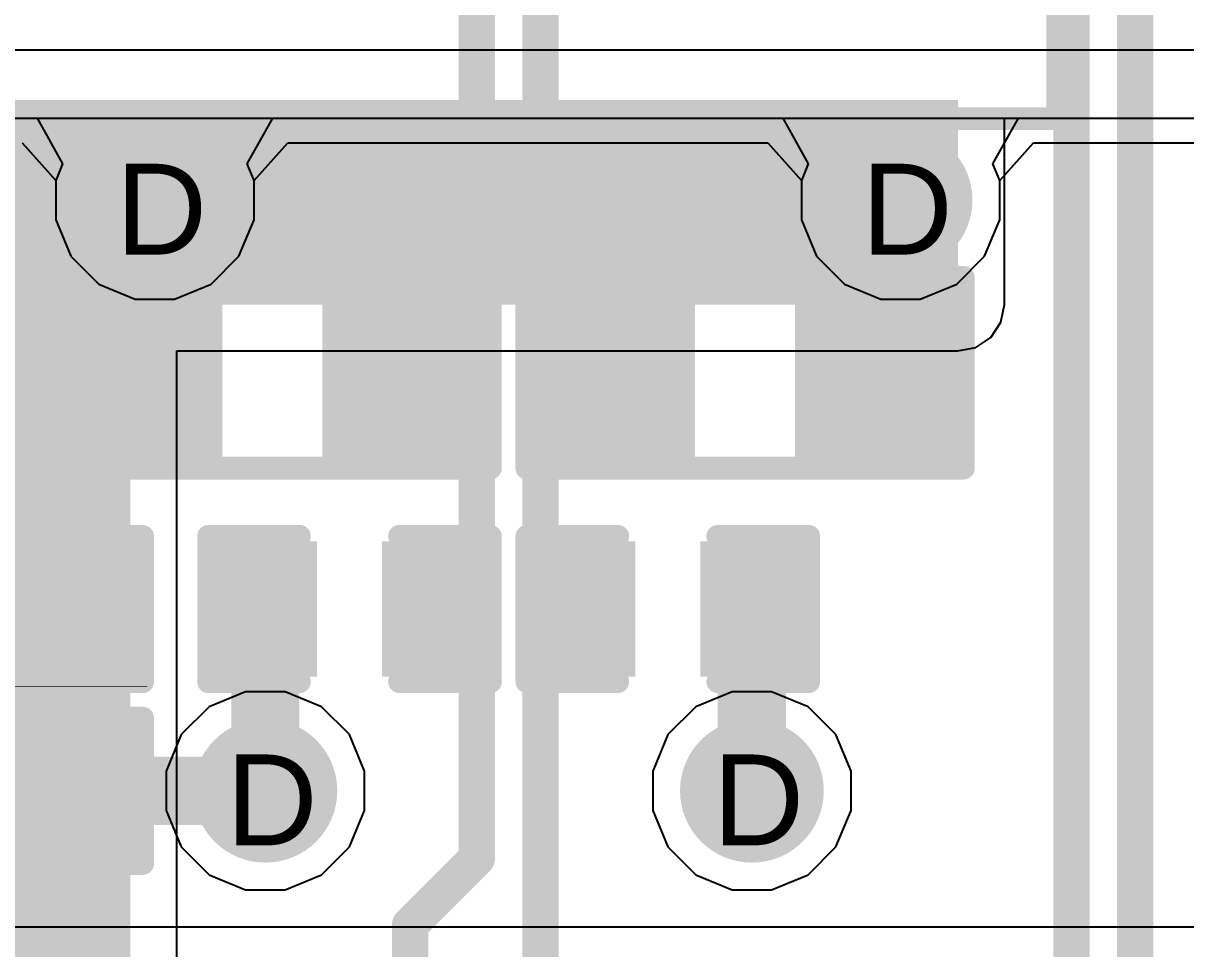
# Model space of a CAD drawing. Header units: inches. Extents: x 0 to 5401, y 0 to 5414.
# Drawn here: x 105.07 to 111.56, y 90.96 to 96.13 of the extents above; entities that cross this region are included whole.
import ezdxf

# ---------------------------------------------------------------- set-up
doc = ezdxf.new("R2010")
doc.units = ezdxf.units.IN
for name, color, linetype in [('Bottom Layer', 5, 'Continuous'), ('Bottom Solder', 6, 'Continuous'), ('Drill Drawing', 1, 'Continuous'), ('Layer 1', 16, 'Continuous'), ('Layer 2', 76, 'Continuous'), ('Top Layer', 1, 'Continuous'), ('Top Overlay', 2, 'Continuous'), ('Top Paste', 8, 'Continuous'), ('Top Solder', 216, 'Continuous'), ('Via Holes', 16, 'Continuous')]:
    doc.layers.add(name, color=color, linetype=linetype)
doc.styles.add('Arial', font='', dxfattribs={"height": 0.2})
doc.styles.get('Arial').set_extended_font_data('Arial')

# ---------------------------------------------------------------- blocks, each defined once
blk = doc.blocks.new('R___0402_52')
at = {"layer": 'Top Layer'}
for points in [[(-0.6985, -0.3175), (-0.6985, 0.3175), (-0.2412999999999999, 0.3175), (-0.2413, -0.3175)], [(0.2412999999999999, -0.3175), (0.2413, 0.3175), (0.6985, 0.3175), (0.6985, -0.3175)]]:
    blk.add_hatch(color=1, dxfattribs=at).paths.add_polyline_path(points)
at = {"layer": 'Top Paste'}
for points in [[(-0.6985, -0.3175), (-0.6985, 0.3175), (-0.2412999999999999, 0.3175), (-0.2413, -0.3175)], [(0.2412999999999999, -0.3175), (0.2413, 0.3175), (0.6985, 0.3175), (0.6985, -0.3175)]]:
    blk.add_hatch(color=8, dxfattribs=at).paths.add_polyline_path(points)
at = {"layer": 'Top Solder'}
for points in [[(-0.75350116, -0.37250116), (-0.75350116, 0.37250116), (-0.1862988399999999, 0.37250116), (-0.18629884, -0.37250116)], [(0.1862988399999999, -0.37250116), (0.18629884, 0.37250116), (0.75350116, 0.37250116), (0.75350116, -0.37250116)]]:
    blk.add_hatch(color=216, dxfattribs=at).paths.add_polyline_path(points)
at = {"layer": 'Top Overlay'}
for points in [[(-0.7874, 0.4064, 0.127, 0.127, 0), (0.7874, 0.4064, 0.127, 0.127, 0)], [(-0.7874, -0.4064, 0.127, 0.127, 0), (-0.7874, 0.4064, 0.127, 0.127, 0)], [(0.7874, -0.4064, 0.127, 0.127, 0), (0.7874, 0.4064, 0.127, 0.127, 0)], [(-0.7874, -0.4064, 0.127, 0.127, 0), (0.7874, -0.4064, 0.127, 0.127, 0)], [(-0.8128, -0.4318, 0.0032258, 0.0032258, 0), (0.8128, -0.4318, 0.0032258, 0.0032258, 0)]]:
    blk.add_lwpolyline(points, format="xyseb", dxfattribs=at)
for points in [[(-0.8191499999999999, 0.4064, 0.0635, 0.0635, 1), (-0.7556499999999999, 0.4064, 0.0635, 0.0635, 1)], [(-0.8191499999999999, 0.4064, 0.0635, 0.0635, 1), (-0.7556499999999999, 0.4064, 0.0635, 0.0635, 1)], [(0.7556499999999999, 0.4064, 0.0635, 0.0635, 1), (0.8191499999999999, 0.4064, 0.0635, 0.0635, 1)], [(0.7556499999999999, 0.4064, 0.0635, 0.0635, 1), (0.8191499999999999, 0.4064, 0.0635, 0.0635, 1)], [(-0.8191499999999999, -0.4064, 0.0635, 0.0635, 1), (-0.7556499999999999, -0.4064, 0.0635, 0.0635, 1)], [(-0.8191499999999999, -0.4064, 0.0635, 0.0635, 1), (-0.7556499999999999, -0.4064, 0.0635, 0.0635, 1)], [(0.7556499999999999, -0.4064, 0.0635, 0.0635, 1), (0.8191499999999999, -0.4064, 0.0635, 0.0635, 1)], [(0.7556499999999999, -0.4064, 0.0635, 0.0635, 1), (0.8191499999999999, -0.4064, 0.0635, 0.0635, 1)], [(-0.81360518, -0.4318, 0.0016129, 0.0016129, 1), (-0.8119948199999999, -0.4318, 0.0016129, 0.0016129, 1)], [(0.8119948199999999, -0.4318, 0.0016129, 0.0016129, 1), (0.81360518, -0.4318, 0.0016129, 0.0016129, 1)]]:
    blk.add_lwpolyline(points, format="xyseb", close=True, dxfattribs=at)
blk = doc.blocks.new('R___0603_54')
at = {"layer": 'Top Layer'}
for points in [[(-0.3809999999999999, 0.4445), (-0.3810000000000001, -0.4445), (-1.143, -0.4445), (-1.143, 0.4445)], [(1.143, 0.4445), (1.143, -0.4445), (0.3809999999999999, -0.4445), (0.3810000000000001, 0.4445)]]:
    blk.add_hatch(color=1, dxfattribs=at).paths.add_polyline_path(points)
at = {"layer": 'Top Paste'}
for points in [[(-0.3809999999999999, 0.4445), (-0.3810000000000001, -0.4445), (-1.143, -0.4445), (-1.143, 0.4445)], [(1.143, 0.4445), (1.143, -0.4445), (0.3809999999999999, -0.4445), (0.3810000000000001, 0.4445)]]:
    blk.add_hatch(color=8, dxfattribs=at).paths.add_polyline_path(points)
at = {"layer": 'Top Solder'}
for points in [[(-0.2793999999999999, 0.5460999999999999), (-0.2794, -0.5461), (-1.2446, -0.5460999999999999), (-1.2446, 0.5461)], [(1.2446, 0.5460999999999999), (1.2446, -0.5461), (0.2793999999999999, -0.5460999999999999), (0.2794, 0.5461)]]:
    blk.add_hatch(color=216, dxfattribs=at).paths.add_polyline_path(points)
at = {"layer": 'Top Overlay'}
for points in [[(-1.2192, 0.5334, 0.127, 0.127, 0), (1.2192, 0.5334, 0.127, 0.127, 0)], [(-1.2192, -0.5334, 0.127, 0.127, 0), (-1.2192, 0.5334, 0.127, 0.127, 0)], [(1.2192, -0.5334, 0.127, 0.127, 0), (1.2192, 0.5334, 0.127, 0.127, 0)], [(-1.2192, -0.5334, 0.127, 0.127, 0), (1.2192, -0.5334, 0.127, 0.127, 0)]]:
    blk.add_lwpolyline(points, format="xyseb", dxfattribs=at)
for points in [[(-1.25095, 0.5334, 0.0635, 0.0635, 1), (-1.18745, 0.5334, 0.0635, 0.0635, 1)], [(-1.25095, 0.5334, 0.0635, 0.0635, 1), (-1.18745, 0.5334, 0.0635, 0.0635, 1)], [(1.18745, 0.5334, 0.0635, 0.0635, 1), (1.25095, 0.5334, 0.0635, 0.0635, 1)], [(1.18745, 0.5334, 0.0635, 0.0635, 1), (1.25095, 0.5334, 0.0635, 0.0635, 1)], [(-1.25095, -0.5334, 0.0635, 0.0635, 1), (-1.18745, -0.5334, 0.0635, 0.0635, 1)], [(-1.25095, -0.5334, 0.0635, 0.0635, 1), (-1.18745, -0.5334, 0.0635, 0.0635, 1)], [(1.18745, -0.5334, 0.0635, 0.0635, 1), (1.25095, -0.5334, 0.0635, 0.0635, 1)], [(1.18745, -0.5334, 0.0635, 0.0635, 1), (1.25095, -0.5334, 0.0635, 0.0635, 1)]]:
    blk.add_lwpolyline(points, format="xyseb", close=True, dxfattribs=at)
blk = doc.blocks.new('R___0603_56')
at = {"layer": 'Top Layer'}
for points in [[(-0.3809999999999999, 0.4445), (-0.3809999999999999, -0.4445), (-1.143, -0.4445), (-1.143, 0.4445)], [(1.143, 0.4445), (1.143, -0.4445), (0.3809999999999999, -0.4445), (0.3809999999999999, 0.4445)]]:
    blk.add_hatch(color=1, dxfattribs=at).paths.add_polyline_path(points)
at = {"layer": 'Top Paste'}
for points in [[(-0.3809999999999999, 0.4445), (-0.3809999999999999, -0.4445), (-1.143, -0.4445), (-1.143, 0.4445)], [(1.143, 0.4445), (1.143, -0.4445), (0.3809999999999999, -0.4445), (0.3809999999999999, 0.4445)]]:
    blk.add_hatch(color=8, dxfattribs=at).paths.add_polyline_path(points)
at = {"layer": 'Top Solder'}
for points in [[(-0.2794, 0.5460999999999999), (-0.2794, -0.5460999999999999), (-1.2446, -0.5460999999999999), (-1.2446, 0.5460999999999999)], [(1.2446, 0.5460999999999999), (1.2446, -0.5460999999999999), (0.2794, -0.5460999999999999), (0.2794, 0.5460999999999999)]]:
    blk.add_hatch(color=216, dxfattribs=at).paths.add_polyline_path(points)
at = {"layer": 'Top Overlay'}
for points in [[(-1.2192, 0.5334, 0.127, 0.127, 0), (-1.2192, -0.5334, 0.127, 0.127, 0)], [(1.2192, 0.5334, 0.127, 0.127, 0), (-1.2192, 0.5334, 0.127, 0.127, 0)], [(1.2192, 0.5334, 0.127, 0.127, 0), (1.2192, -0.5334, 0.127, 0.127, 0)], [(1.2192, -0.5334, 0.127, 0.127, 0), (-1.2192, -0.5334, 0.127, 0.127, 0)]]:
    blk.add_lwpolyline(points, format="xyseb", dxfattribs=at)
for points in [[(-1.25095, 0.5334, 0.0635, 0.0635, 1), (-1.18745, 0.5334, 0.0635, 0.0635, 1)], [(-1.25095, 0.5334, 0.0635, 0.0635, 1), (-1.18745, 0.5334, 0.0635, 0.0635, 1)], [(1.18745, 0.5334, 0.0635, 0.0635, 1), (1.25095, 0.5334, 0.0635, 0.0635, 1)], [(1.18745, 0.5334, 0.0635, 0.0635, 1), (1.25095, 0.5334, 0.0635, 0.0635, 1)], [(-1.25095, -0.5334, 0.0635, 0.0635, 1), (-1.18745, -0.5334, 0.0635, 0.0635, 1)], [(-1.25095, -0.5334, 0.0635, 0.0635, 1), (-1.18745, -0.5334, 0.0635, 0.0635, 1)], [(1.18745, -0.5334, 0.0635, 0.0635, 1), (1.25095, -0.5334, 0.0635, 0.0635, 1)], [(1.18745, -0.5334, 0.0635, 0.0635, 1), (1.25095, -0.5334, 0.0635, 0.0635, 1)]]:
    blk.add_lwpolyline(points, format="xyseb", close=True, dxfattribs=at)
blk = doc.blocks.new('HR911105A_179')
at = {"layer": 'Top Overlay'}
for points in [[(7.999999239999999, -8.484997, 0.127, 0.127, 0), (7.999999239999999, -2.6049986, 0.127, 0.127, 0)], [(-7.999999239999999, -8.484997, 0.127, 0.127, 0), (7.999999239999999, -8.484997, 0.127, 0.127, 0)]]:
    blk.add_lwpolyline(points, format="xyseb", dxfattribs=at)
blk.add_lwpolyline([(7.96824924, -8.484997, 0.0635, 0.0635, 1), (8.03174924, -8.484997, 0.0635, 0.0635, 1)], format="xyseb", close=True, dxfattribs=at)
blk.add_lwpolyline([(7.96824924, -8.484997, 0.0635, 0.0635, 1), (8.03174924, -8.484997, 0.0635, 0.0635, 1)], format="xyseb", close=True, dxfattribs=at)
blk = doc.blocks.new('C___0402_237')
at = {"layer": 'Top Layer'}
for points in [[(-0.6985, -0.3175), (-0.6985, 0.3175), (-0.2412999999999999, 0.3175), (-0.2413, -0.3175)], [(0.2412999999999999, -0.3175), (0.2413, 0.3175), (0.6985, 0.3175), (0.6985, -0.3175)]]:
    blk.add_hatch(color=1, dxfattribs=at).paths.add_polyline_path(points)
at = {"layer": 'Top Paste'}
for points in [[(-0.6985, -0.3175), (-0.6985, 0.3175), (-0.2412999999999999, 0.3175), (-0.2413, -0.3175)], [(0.2412999999999999, -0.3175), (0.2413, 0.3175), (0.6985, 0.3175), (0.6985, -0.3175)]]:
    blk.add_hatch(color=8, dxfattribs=at).paths.add_polyline_path(points)
at = {"layer": 'Top Solder'}
for points in [[(-0.7584998799999999, -0.37749988), (-0.7584998799999999, 0.37749988), (-0.18130012, 0.37749988), (-0.18130012, -0.37749988)], [(0.18130012, -0.37749988), (0.18130012, 0.37749988), (0.7584998799999999, 0.37749988), (0.7584998799999999, -0.37749988)]]:
    blk.add_hatch(color=216, dxfattribs=at).paths.add_polyline_path(points)
at = {"layer": 'Top Overlay'}
for points in [[(-0.7874, 0.4064, 0.127, 0.127, 0), (-0.7874, -0.4064, 0.127, 0.127, 0)], [(-0.2794, 0.4064, 0.127, 0.127, 0), (-0.7874, 0.4064, 0.127, 0.127, 0)], [(0.7874, 0.4064, 0.127, 0.127, 0), (0.2794, 0.4064, 0.127, 0.127, 0)], [(0.7874, 0.4064, 0.127, 0.127, 0), (0.7874, -0.4064, 0.127, 0.127, 0)], [(-0.2794, -0.4064, 0.127, 0.127, 0), (-0.7874, -0.4064, 0.127, 0.127, 0)], [(0.7874, -0.4064, 0.127, 0.127, 0), (0.2794, -0.4064, 0.127, 0.127, 0)]]:
    blk.add_lwpolyline(points, format="xyseb", dxfattribs=at)
for points in [[(-0.8191499999999999, 0.4064, 0.0635, 0.0635, 1), (-0.7556499999999999, 0.4064, 0.0635, 0.0635, 1)], [(-0.8191499999999999, 0.4064, 0.0635, 0.0635, 1), (-0.7556499999999999, 0.4064, 0.0635, 0.0635, 1)], [(-0.31115, 0.4064, 0.0635, 0.0635, 1), (-0.24765, 0.4064, 0.0635, 0.0635, 1)], [(0.24765, 0.4064, 0.0635, 0.0635, 1), (0.31115, 0.4064, 0.0635, 0.0635, 1)], [(0.7556499999999999, 0.4064, 0.0635, 0.0635, 1), (0.8191499999999999, 0.4064, 0.0635, 0.0635, 1)], [(0.7556499999999999, 0.4064, 0.0635, 0.0635, 1), (0.8191499999999999, 0.4064, 0.0635, 0.0635, 1)], [(-0.8191499999999999, -0.4064, 0.0635, 0.0635, 1), (-0.7556499999999999, -0.4064, 0.0635, 0.0635, 1)], [(-0.8191499999999999, -0.4064, 0.0635, 0.0635, 1), (-0.7556499999999999, -0.4064, 0.0635, 0.0635, 1)], [(-0.31115, -0.4064, 0.0635, 0.0635, 1), (-0.24765, -0.4064, 0.0635, 0.0635, 1)], [(0.24765, -0.4064, 0.0635, 0.0635, 1), (0.31115, -0.4064, 0.0635, 0.0635, 1)], [(0.7556499999999999, -0.4064, 0.0635, 0.0635, 1), (0.8191499999999999, -0.4064, 0.0635, 0.0635, 1)], [(0.7556499999999999, -0.4064, 0.0635, 0.0635, 1), (0.8191499999999999, -0.4064, 0.0635, 0.0635, 1)]]:
    blk.add_lwpolyline(points, format="xyseb", close=True, dxfattribs=at)
blk = doc.blocks.new('C___0402_239')
at = {"layer": 'Top Layer'}
for points in [[(-0.6985, -0.3175), (-0.6985, 0.3175), (-0.2412999999999999, 0.3175), (-0.2413, -0.3175)], [(0.2412999999999999, -0.3175), (0.2413, 0.3175), (0.6985, 0.3175), (0.6985, -0.3175)]]:
    blk.add_hatch(color=1, dxfattribs=at).paths.add_polyline_path(points)
at = {"layer": 'Top Paste'}
for points in [[(-0.6985, -0.3175), (-0.6985, 0.3175), (-0.2412999999999999, 0.3175), (-0.2413, -0.3175)], [(0.2412999999999999, -0.3175), (0.2413, 0.3175), (0.6985, 0.3175), (0.6985, -0.3175)]]:
    blk.add_hatch(color=8, dxfattribs=at).paths.add_polyline_path(points)
at = {"layer": 'Top Solder'}
for points in [[(-0.7584998799999999, -0.37749988), (-0.7584998799999999, 0.37749988), (-0.18130012, 0.37749988), (-0.18130012, -0.37749988)], [(0.18130012, -0.37749988), (0.18130012, 0.37749988), (0.7584998799999999, 0.37749988), (0.7584998799999999, -0.37749988)]]:
    blk.add_hatch(color=216, dxfattribs=at).paths.add_polyline_path(points)
at = {"layer": 'Top Overlay'}
for points in [[(-0.7874, 0.4064, 0.127, 0.127, 0), (-0.7874, -0.4064, 0.127, 0.127, 0)], [(-0.2794, 0.4064, 0.127, 0.127, 0), (-0.7874, 0.4064, 0.127, 0.127, 0)], [(0.7874, 0.4064, 0.127, 0.127, 0), (0.2794, 0.4064, 0.127, 0.127, 0)], [(0.7874, 0.4064, 0.127, 0.127, 0), (0.7874, -0.4064, 0.127, 0.127, 0)], [(-0.2794, -0.4064, 0.127, 0.127, 0), (-0.7874, -0.4064, 0.127, 0.127, 0)], [(0.7874, -0.4064, 0.127, 0.127, 0), (0.2794, -0.4064, 0.127, 0.127, 0)]]:
    blk.add_lwpolyline(points, format="xyseb", dxfattribs=at)
for points in [[(-0.8191499999999999, 0.4064, 0.0635, 0.0635, 1), (-0.7556499999999999, 0.4064, 0.0635, 0.0635, 1)], [(-0.8191499999999999, 0.4064, 0.0635, 0.0635, 1), (-0.7556499999999999, 0.4064, 0.0635, 0.0635, 1)], [(-0.31115, 0.4064, 0.0635, 0.0635, 1), (-0.24765, 0.4064, 0.0635, 0.0635, 1)], [(0.24765, 0.4064, 0.0635, 0.0635, 1), (0.31115, 0.4064, 0.0635, 0.0635, 1)], [(0.7556499999999999, 0.4064, 0.0635, 0.0635, 1), (0.8191499999999999, 0.4064, 0.0635, 0.0635, 1)], [(0.7556499999999999, 0.4064, 0.0635, 0.0635, 1), (0.8191499999999999, 0.4064, 0.0635, 0.0635, 1)], [(-0.8191499999999999, -0.4064, 0.0635, 0.0635, 1), (-0.7556499999999999, -0.4064, 0.0635, 0.0635, 1)], [(-0.8191499999999999, -0.4064, 0.0635, 0.0635, 1), (-0.7556499999999999, -0.4064, 0.0635, 0.0635, 1)], [(-0.31115, -0.4064, 0.0635, 0.0635, 1), (-0.24765, -0.4064, 0.0635, 0.0635, 1)], [(0.24765, -0.4064, 0.0635, 0.0635, 1), (0.31115, -0.4064, 0.0635, 0.0635, 1)], [(0.7556499999999999, -0.4064, 0.0635, 0.0635, 1), (0.8191499999999999, -0.4064, 0.0635, 0.0635, 1)], [(0.7556499999999999, -0.4064, 0.0635, 0.0635, 1), (0.8191499999999999, -0.4064, 0.0635, 0.0635, 1)]]:
    blk.add_lwpolyline(points, format="xyseb", close=True, dxfattribs=at)
blk = doc.blocks.new('C___0402_241')
at = {"layer": 'Top Layer'}
for points in [[(-0.6985, -0.3175), (-0.6985, 0.3175), (-0.2412999999999999, 0.3175), (-0.2413, -0.3175)], [(0.2412999999999999, -0.3175), (0.2413, 0.3175), (0.6985, 0.3175), (0.6985, -0.3175)]]:
    blk.add_hatch(color=1, dxfattribs=at).paths.add_polyline_path(points)
at = {"layer": 'Top Paste'}
for points in [[(-0.6985, -0.3175), (-0.6985, 0.3175), (-0.2412999999999999, 0.3175), (-0.2413, -0.3175)], [(0.2412999999999999, -0.3175), (0.2413, 0.3175), (0.6985, 0.3175), (0.6985, -0.3175)]]:
    blk.add_hatch(color=8, dxfattribs=at).paths.add_polyline_path(points)
at = {"layer": 'Top Solder'}
for points in [[(-0.7584998799999999, -0.37749988), (-0.7584998799999999, 0.37749988), (-0.18130012, 0.37749988), (-0.18130012, -0.37749988)], [(0.18130012, -0.37749988), (0.18130012, 0.37749988), (0.7584998799999999, 0.37749988), (0.7584998799999999, -0.37749988)]]:
    blk.add_hatch(color=216, dxfattribs=at).paths.add_polyline_path(points)
at = {"layer": 'Top Overlay'}
for points in [[(-0.7874, -0.4064, 0.127, 0.127, 0), (-0.7874, 0.4064, 0.127, 0.127, 0)], [(-0.7874, 0.4064, 0.127, 0.127, 0), (-0.2794, 0.4064, 0.127, 0.127, 0)], [(0.2794, 0.4064, 0.127, 0.127, 0), (0.7874, 0.4064, 0.127, 0.127, 0)], [(0.7874, -0.4064, 0.127, 0.127, 0), (0.7874, 0.4064, 0.127, 0.127, 0)], [(-0.7874, -0.4064, 0.127, 0.127, 0), (-0.2794, -0.4064, 0.127, 0.127, 0)], [(0.2794, -0.4064, 0.127, 0.127, 0), (0.7874, -0.4064, 0.127, 0.127, 0)]]:
    blk.add_lwpolyline(points, format="xyseb", dxfattribs=at)
for points in [[(-0.8191499999999999, 0.4064, 0.0635, 0.0635, 1), (-0.7556499999999999, 0.4064, 0.0635, 0.0635, 1)], [(-0.8191499999999999, 0.4064, 0.0635, 0.0635, 1), (-0.7556499999999999, 0.4064, 0.0635, 0.0635, 1)], [(-0.31115, 0.4064, 0.0635, 0.0635, 1), (-0.24765, 0.4064, 0.0635, 0.0635, 1)], [(0.24765, 0.4064, 0.0635, 0.0635, 1), (0.31115, 0.4064, 0.0635, 0.0635, 1)], [(0.7556499999999999, 0.4064, 0.0635, 0.0635, 1), (0.8191499999999999, 0.4064, 0.0635, 0.0635, 1)], [(0.7556499999999999, 0.4064, 0.0635, 0.0635, 1), (0.8191499999999999, 0.4064, 0.0635, 0.0635, 1)], [(-0.8191499999999999, -0.4064, 0.0635, 0.0635, 1), (-0.7556499999999999, -0.4064, 0.0635, 0.0635, 1)], [(-0.8191499999999999, -0.4064, 0.0635, 0.0635, 1), (-0.7556499999999999, -0.4064, 0.0635, 0.0635, 1)], [(-0.31115, -0.4064, 0.0635, 0.0635, 1), (-0.24765, -0.4064, 0.0635, 0.0635, 1)], [(0.24765, -0.4064, 0.0635, 0.0635, 1), (0.31115, -0.4064, 0.0635, 0.0635, 1)], [(0.7556499999999999, -0.4064, 0.0635, 0.0635, 1), (0.8191499999999999, -0.4064, 0.0635, 0.0635, 1)], [(0.7556499999999999, -0.4064, 0.0635, 0.0635, 1), (0.8191499999999999, -0.4064, 0.0635, 0.0635, 1)]]:
    blk.add_lwpolyline(points, format="xyseb", close=True, dxfattribs=at)

msp = doc.modelspace()

# ---------------------------------------------------------------- hatches: boundary and pattern name
at = {"layer": 'Bottom Layer'}
for points in [[(99.06001269999999, 94.55761123999999), (110.2868127, 94.55761123999999), (110.2868127, 95.70061124), (99.06001269999999, 95.70061124)], [(104.2162127, 88.76641124), (105.6640127, 88.76641124), (105.6640127, 95.49741124), (104.2162127, 95.49741124)]]:
    msp.add_hatch(color=5, dxfattribs=at).paths.add_polyline_path(points)
h = msp.add_hatch(color=5, dxfattribs=at)
edge = h.paths.add_edge_path()
edge.add_arc((105.80041324, 95.14181124), 0.2999994, 0, 360)
h = msp.add_hatch(color=5, dxfattribs=at)
edge = h.paths.add_edge_path()
edge.add_arc((109.96601324, 95.14181124), 0.2999994, 0, 360)
h = msp.add_hatch(color=5, dxfattribs=at)
edge = h.paths.add_edge_path()
edge.add_arc((106.41771198, 91.83981124), 0.2999994, 0, 360)
h = msp.add_hatch(color=5, dxfattribs=at)
edge = h.paths.add_edge_path()
edge.add_arc((109.13551198, 91.83981124), 0.2999994, 0, 360)
at = {"layer": 'Bottom Solder'}
h = msp.add_hatch(color=6, dxfattribs=at)
edge = h.paths.add_edge_path()
edge.add_arc((105.80041324, 95.14181124), 0.4015993999999999, 0, 360)
h = msp.add_hatch(color=6, dxfattribs=at)
edge = h.paths.add_edge_path()
edge.add_arc((109.96601324, 95.14181124), 0.4015993999999999, 0, 360)
h = msp.add_hatch(color=6, dxfattribs=at)
edge = h.paths.add_edge_path()
edge.add_arc((106.41771198, 91.83981124), 0.4015993999999999, 0, 360)
h = msp.add_hatch(color=6, dxfattribs=at)
edge = h.paths.add_edge_path()
edge.add_arc((109.13551198, 91.83981124), 0.4015993999999999, 0, 360)
at = {"layer": 'Layer 1'}
h = msp.add_hatch(color=16, dxfattribs=at)
edge = h.paths.add_edge_path()
edge.add_arc((105.80041324, 95.14181124), 0.2999994, 0, 360)
h = msp.add_hatch(color=16, dxfattribs=at)
edge = h.paths.add_edge_path()
edge.add_arc((109.96601324, 95.14181124), 0.2999994, 0, 360)
h = msp.add_hatch(color=16, dxfattribs=at)
edge = h.paths.add_edge_path()
edge.add_arc((106.41771198, 91.83981124), 0.2999994, 0, 360)
h = msp.add_hatch(color=16, dxfattribs=at)
edge = h.paths.add_edge_path()
edge.add_arc((109.13551198, 91.83981124), 0.2999994, 0, 360)
at = {"layer": 'Layer 2'}
h = msp.add_hatch(color=76, dxfattribs=at)
edge = h.paths.add_edge_path()
edge.add_arc((105.80041324, 95.14181124), 0.2999994, 0, 360)
h = msp.add_hatch(color=76, dxfattribs=at)
edge = h.paths.add_edge_path()
edge.add_arc((109.96601324, 95.14181124), 0.2999994, 0, 360)
h = msp.add_hatch(color=76, dxfattribs=at)
edge = h.paths.add_edge_path()
edge.add_arc((106.41771198, 91.83981124), 0.2999994, 0, 360)
h = msp.add_hatch(color=76, dxfattribs=at)
edge = h.paths.add_edge_path()
edge.add_arc((109.13551198, 91.83981124), 0.2999994, 0, 360)
at = {"layer": 'Top Layer'}
h = msp.add_hatch(color=1, dxfattribs=at)
edge = h.paths.add_edge_path()
edge.add_arc((105.80041324, 95.14181124), 0.2999994, 0, 360)
h = msp.add_hatch(color=1, dxfattribs=at)
edge = h.paths.add_edge_path()
edge.add_arc((109.96601324, 95.14181124), 0.2999994, 0, 360)
h = msp.add_hatch(color=1, dxfattribs=at)
edge = h.paths.add_edge_path()
edge.add_arc((106.41771198, 91.83981124), 0.2999994, 0, 360)
h = msp.add_hatch(color=1, dxfattribs=at)
edge = h.paths.add_edge_path()
edge.add_arc((109.13551198, 91.83981124), 0.2999994, 0, 360)
at = {"layer": 'Top Solder'}
h = msp.add_hatch(color=216, dxfattribs=at)
edge = h.paths.add_edge_path()
edge.add_arc((105.80041324, 95.14181124), 0.4015993999999999, 0, 360)
h = msp.add_hatch(color=216, dxfattribs=at)
edge = h.paths.add_edge_path()
edge.add_arc((109.96601324, 95.14181124), 0.4015993999999999, 0, 360)
h = msp.add_hatch(color=216, dxfattribs=at)
edge = h.paths.add_edge_path()
edge.add_arc((106.41771198, 91.83981124), 0.4015993999999999, 0, 360)
h = msp.add_hatch(color=216, dxfattribs=at)
edge = h.paths.add_edge_path()
edge.add_arc((109.13551198, 91.83981124), 0.4015993999999999, 0, 360)
at = {"layer": 'Via Holes'}
h = msp.add_hatch(color=7, dxfattribs=at)
edge = h.paths.add_edge_path()
edge.add_arc((105.80041324, 95.14181124), 0.1499997, 0, 360)
h = msp.add_hatch(color=7, dxfattribs=at)
edge = h.paths.add_edge_path()
edge.add_arc((109.96601324, 95.14181124), 0.1499997, 0, 360)
h = msp.add_hatch(color=7, dxfattribs=at)
edge = h.paths.add_edge_path()
edge.add_arc((106.41771198, 91.83981124), 0.1499997, 0, 360)
h = msp.add_hatch(color=7, dxfattribs=at)
edge = h.paths.add_edge_path()
edge.add_arc((109.13551198, 91.83981124), 0.1499997, 0, 360)

# ---------------------------------------------------------------- linework, layer by layer
at = {"layer": 'Bottom Layer'}
for p, q in [((94.8436127, 95.59901124), (134.2898127, 95.59901124)), ((110.54578856, 94.55761123999999), (110.54578856, 95.59901124)), ((110.54578856, 95.59901124), (122.24083756, 95.59901124)), ((110.52607562, 94.45850551999999), (110.54578856, 94.55761123999999)), ((110.46993654, 94.37448739999999), (110.52607562, 94.45850551999999)), ((110.38591842, 94.31834832), (110.46993654, 94.37448739999999)), ((105.92298856, 88.76641124), (105.92298856, 94.29863538)), ((105.92298856, 94.29863538), (110.2868127, 94.29863538)), ((110.2868127, 94.29863538), (110.38591842, 94.31834832))]:
    msp.add_line(p, q, dxfattribs=at)
for points in [[(103.6320127, 95.14181124, 0.3809999999999999, 0.3809999999999999, 0), (105.80041324, 95.14181124, 0.3809999999999999, 0.3809999999999999, 0)], [(105.80041324, 95.14181124, 0.3809999999999999, 0.3809999999999999, 0), (109.96601324, 95.14181124, 0.3809999999999999, 0.3809999999999999, 0)]]:
    msp.add_lwpolyline(points, format="xyseb", dxfattribs=at)
for points in [[(105.70516324, 95.14181124, 0.1905, 0.1905, 1), (105.89566324, 95.14181124, 0.1905, 0.1905, 1)], [(105.70516324, 95.14181124, 0.1905, 0.1905, 1), (105.89566324, 95.14181124, 0.1905, 0.1905, 1)], [(109.87076324, 95.14181124, 0.1905, 0.1905, 1), (110.06126324, 95.14181124, 0.1905, 0.1905, 1)]]:
    msp.add_lwpolyline(points, format="xyseb", close=True, dxfattribs=at)
at = {"layer": 'Layer 1'}
for p, q in [((123.3932127, 95.98001124), (92.9386127, 95.98001124)), ((105.0584894, 95.46205952), (105.24641384, 95.25200659999999)), ((106.35441264, 95.25200659999999), (106.54233708, 95.46205952)), ((106.54233708, 95.46205952), (109.2240894, 95.46205952)), ((109.2240894, 95.46205952), (109.41201384, 95.25200659999999)), ((110.52001264, 95.25200659999999), (110.70793708, 95.46205952)), ((110.70793708, 95.46205952), (122.1636876, 95.46205952)), ((105.24641384, 95.25200659999999), (105.24641384, 95.03161333999999)), ((106.35441264, 95.03161333999999), (106.35441264, 95.25200659999999)), ((109.41201384, 95.25200659999999), (109.41201384, 95.03161333999999)), ((110.52001264, 95.03161333999999), (110.52001264, 95.25200659999999)), ((105.24641384, 95.03161333999999), (105.33075454, 94.82799677999999)), ((106.27007194, 94.82799677999999), (106.35441264, 95.03161333999999)), ((109.41201384, 95.03161333999999), (109.49635454, 94.82799677999999)), ((110.43567194, 94.82799677999999), (110.52001264, 95.03161333999999)), ((105.33075454, 94.82799677999999), (105.48659878, 94.67215254)), ((106.1142277, 94.67215254), (106.27007194, 94.82799677999999)), ((109.49635454, 94.82799677999999), (109.65219878, 94.67215254)), ((110.2798277, 94.67215254), (110.43567194, 94.82799677999999)), ((105.48659878, 94.67215254), (105.69021534, 94.58781184)), ((105.91061114, 94.58781184), (106.1142277, 94.67215254)), ((109.65219878, 94.67215254), (109.85581534, 94.58781184)), ((110.07621114, 94.58781184), (110.2798277, 94.67215254)), ((105.69021534, 94.58781184), (105.91061114, 94.58781184)), ((109.85581534, 94.58781184), (110.07621114, 94.58781184))]:
    msp.add_line(p, q, dxfattribs=at)
at = {"layer": 'Layer 2'}
for p, q in [((94.8436127, 95.59901124), (134.2898127, 95.59901124)), ((104.29015464, 95.59901124), (105.1422713, 95.59901124)), ((105.1422713, 95.59901124), (105.28493548, 95.3450087)), ((106.315891, 95.3450087), (106.45855518, 95.59901124)), ((106.45855518, 95.59901124), (109.3078713, 95.59901124)), ((109.3078713, 95.59901124), (109.45053548, 95.3450087)), ((110.481491, 95.3450087), (110.62415518, 95.59901124)), ((110.62415518, 95.59901124), (122.2474695, 95.59901124)), ((105.28493548, 95.3450087), (105.24641384, 95.25200914)), ((106.35441264, 95.25200914), (106.315891, 95.3450087)), ((109.45053548, 95.3450087), (109.41201384, 95.25200914)), ((110.52001264, 95.25200914), (110.481491, 95.3450087)), ((105.24641384, 95.25200914), (105.24641384, 95.03161333999999)), ((106.35441264, 95.03161333999999), (106.35441264, 95.25200914)), ((109.41201384, 95.25200914), (109.41201384, 95.03161333999999)), ((110.52001264, 95.03161333999999), (110.52001264, 95.25200914)), ((105.24641384, 95.03161333999999), (105.33075454, 94.82799677999999)), ((106.27007194, 94.82799677999999), (106.35441264, 95.03161333999999)), ((109.41201384, 95.03161333999999), (109.49635454, 94.82799677999999)), ((110.43567194, 94.82799677999999), (110.52001264, 95.03161333999999)), ((105.33075454, 94.82799677999999), (105.48659878, 94.67215254)), ((106.1142277, 94.67215254), (106.27007194, 94.82799677999999)), ((109.49635454, 94.82799677999999), (109.65219878, 94.67215254)), ((110.2798277, 94.67215254), (110.43567194, 94.82799677999999)), ((105.48659878, 94.67215254), (105.69021534, 94.58781184)), ((105.91061114, 94.58781184), (106.1142277, 94.67215254)), ((109.65219878, 94.67215254), (109.85581534, 94.58781184)), ((110.07621114, 94.58781184), (110.2798277, 94.67215254)), ((105.69021534, 94.58781184), (105.91061114, 94.58781184)), ((109.85581534, 94.58781184), (110.07621114, 94.58781184)), ((106.30751408, 92.39381064), (106.10389752, 92.30946994)), ((106.52790988, 92.39381064), (106.30751408, 92.39381064)), ((106.73152644, 92.30946994), (106.52790988, 92.39381064)), ((109.02531408, 92.39381064), (108.82169752, 92.30946994)), ((109.24570988, 92.39381064), (109.02531408, 92.39381064)), ((109.44932644, 92.30946994), (109.24570988, 92.39381064)), ((106.10389752, 92.30946994), (105.94805328, 92.15362569999999)), ((106.88737068, 92.15362569999999), (106.73152644, 92.30946994)), ((108.82169752, 92.30946994), (108.66585328, 92.15362569999999)), ((109.60517068, 92.15362569999999), (109.44932644, 92.30946994)), ((105.94805328, 92.15362569999999), (105.86371258, 91.95000913999999)), ((106.97171138, 91.95000913999999), (106.88737068, 92.15362569999999)), ((108.66585328, 92.15362569999999), (108.58151258, 91.95000913999999)), ((109.68951138, 91.95000913999999), (109.60517068, 92.15362569999999)), ((105.86371258, 91.95000913999999), (105.86371258, 91.72961333999999)), ((106.97171138, 91.72961333999999), (106.97171138, 91.95000913999999)), ((108.58151258, 91.95000913999999), (108.58151258, 91.72961333999999)), ((109.68951138, 91.72961333999999), (109.68951138, 91.95000913999999)), ((105.86371258, 91.72961333999999), (105.94805328, 91.52599678)), ((106.88737068, 91.52599678), (106.97171138, 91.72961333999999)), ((108.58151258, 91.72961333999999), (108.66585328, 91.52599678)), ((109.60517068, 91.52599678), (109.68951138, 91.72961333999999)), ((105.94805328, 91.52599678), (106.10389752, 91.37015253999999)), ((106.73152644, 91.37015253999999), (106.88737068, 91.52599678)), ((108.66585328, 91.52599678), (108.82169752, 91.37015253999999)), ((109.44932644, 91.37015253999999), (109.60517068, 91.52599678)), ((106.10389752, 91.37015253999999), (106.30751408, 91.28581184)), ((106.52790988, 91.28581184), (106.73152644, 91.37015253999999)), ((108.82169752, 91.37015253999999), (109.02531408, 91.28581184)), ((109.24570988, 91.28581184), (109.44932644, 91.37015253999999)), ((106.30751408, 91.28581184), (106.52790988, 91.28581184)), ((109.02531408, 91.28581184), (109.24570988, 91.28581184))]:
    msp.add_line(p, q, dxfattribs=at)
at = {"layer": 'Top Layer'}
msp.add_line((134.28400118, 91.07781123999999), (94.84710774, 91.07781123999999), dxfattribs=at)
for points in [[(111.2770063, 68.41465615999999, 0.2032, 0.2032, 0), (111.2770063, 98.6169097, 0.2032, 0.2032, 0)], [(110.9214063, 68.2673641, 0.2032, 0.2032, 0), (110.9214063, 98.46961764, 0.2032, 0.2032, 0)], [(107.95441198, 94.62111123999999, 0.2032, 0.2032, 0), (107.95441198, 98.05664157999999, 0.2032, 0.2032, 0)], [(107.59881198, 94.62111123999999, 0.2032, 0.2032, 0), (107.59881198, 97.90934951999999, 0.2032, 0.2032, 0)], [(105.80041324, 94.28321249999999, 0.254, 0.254, 0), (105.80041324, 95.14181124, 0.254, 0.254, 0)], [(109.96601324, 94.28321249999999, 0.254, 0.254, 0), (109.96601324, 95.14181124, 0.254, 0.254, 0)], [(107.21781198, 94.24011124, 0.2032, 0.2032, 0), (107.59881198, 94.62111123999999, 0.2032, 0.2032, 0)], [(107.95441198, 94.62111123999999, 0.2032, 0.2032, 0), (108.33541198, 94.24011124, 0.2032, 0.2032, 0)], [(105.47626606, 93.95906532, 0.254, 0.254, 0), (105.80041324, 94.28321249999999, 0.254, 0.254, 0)], [(109.85941198, 94.17661124, 0.254, 0.254, 0), (109.96601324, 94.28321249999999, 0.254, 0.254, 0)], [(107.21781198, 94.17661124, 0.2032, 0.2032, 0), (107.21781198, 94.24011124, 0.2032, 0.2032, 0)], [(108.33541198, 94.17661124, 0.2032, 0.2032, 0), (108.33541198, 94.24011124, 0.2032, 0.2032, 0)], [(107.21781198, 94.11311124, 0.2032, 0.2032, 0), (107.21781198, 94.17661124, 0.2032, 0.2032, 0)], [(108.33541198, 94.11311124, 0.2032, 0.2032, 0), (108.33541198, 94.17661124, 0.2032, 0.2032, 0)], [(107.21781198, 94.11311124, 0.2032, 0.2032, 0), (107.59881198, 93.73211124, 0.2032, 0.2032, 0)], [(107.95441198, 93.73211124, 0.2032, 0.2032, 0), (108.33541198, 94.11311124, 0.2032, 0.2032, 0)], [(105.47626606, 92.91766532, 0.254, 0.254, 0), (105.47626606, 93.95906532, 0.254, 0.254, 0)], [(107.59881198, 93.18601124, 0.2032, 0.2032, 0), (107.59881198, 93.73211124, 0.2032, 0.2032, 0)], [(107.95441198, 93.18601124, 0.2032, 0.2032, 0), (107.95441198, 93.73211124, 0.2032, 0.2032, 0)], [(107.35751198, 92.94471123999999, 0.2032, 0.2032, 0), (107.59881198, 93.18601124, 0.2032, 0.2032, 0)], [(107.95441198, 93.18601124, 0.2032, 0.2032, 0), (108.19571198, 92.94471123999999, 0.2032, 0.2032, 0)], [(105.41441198, 92.85581124, 0.254, 0.254, 0), (105.47626606, 92.91766532, 0.254, 0.254, 0)], [(106.41771198, 91.83981124, 0.3809999999999999, 0.3809999999999999, 0), (106.41771198, 92.85581124, 0.3809999999999999, 0.3809999999999999, 0)], [(107.35751198, 92.85581124, 0.2032, 0.2032, 0), (107.35751198, 92.94471123999999, 0.2032, 0.2032, 0)], [(108.19571198, 92.85581124, 0.2032, 0.2032, 0), (108.19571198, 92.94471123999999, 0.2032, 0.2032, 0)], [(109.13551198, 91.83981124, 0.3809999999999999, 0.3809999999999999, 0), (109.13551198, 92.85581124, 0.3809999999999999, 0.3809999999999999, 0)], [(107.35751198, 92.76691123999998, 0.2032, 0.2032, 0), (107.35751198, 92.85581124, 0.2032, 0.2032, 0)], [(108.19571198, 92.76691123999998, 0.2032, 0.2032, 0), (108.19571198, 92.85581124, 0.2032, 0.2032, 0)], [(107.35751198, 92.76691123999998, 0.2032, 0.2032, 0), (107.59881198, 92.52561124, 0.2032, 0.2032, 0)], [(107.95441198, 92.52561124, 0.2032, 0.2032, 0), (108.19571198, 92.76691123999998, 0.2032, 0.2032, 0)], [(107.59881198, 91.46195068, 0.2032, 0.2032, 0), (107.59881198, 92.52561124, 0.2032, 0.2032, 0)], [(107.95441198, 88.31553075999999, 0.2032, 0.2032, 0), (107.95441198, 92.52561124, 0.2032, 0.2032, 0)], [(105.41441198, 91.83981124, 0.3809999999999999, 0.3809999999999999, 0), (106.41771198, 91.83981124, 0.3809999999999999, 0.3809999999999999, 0)], [(107.2264683, 91.089607, 0.2032, 0.2032, 0), (107.59881198, 91.46195068, 0.2032, 0.2032, 0)], [(107.2264683, 90.64641764, 0.2032, 0.2032, 0), (107.2264683, 91.089607, 0.2032, 0.2032, 0)]]:
    msp.add_lwpolyline(points, format="xyseb", dxfattribs=at)
for points in [[(105.73691324, 95.14181124, 0.127, 0.127, 1), (105.86391324, 95.14181124, 0.127, 0.127, 1)], [(109.90251324, 95.14181124, 0.127, 0.127, 1), (110.02951324, 95.14181124, 0.127, 0.127, 1)], [(107.54801198, 94.62111123999999, 0.1016, 0.1016, 1), (107.64961198, 94.62111123999999, 0.1016, 0.1016, 1)], [(107.54801198, 94.62111123999999, 0.1016, 0.1016, 1), (107.64961198, 94.62111123999999, 0.1016, 0.1016, 1)], [(107.90361198, 94.62111123999999, 0.1016, 0.1016, 1), (108.00521198, 94.62111123999999, 0.1016, 0.1016, 1)], [(107.90361198, 94.62111123999999, 0.1016, 0.1016, 1), (108.00521198, 94.62111123999999, 0.1016, 0.1016, 1)], [(105.73691324, 94.28321249999999, 0.127, 0.127, 1), (105.86391324, 94.28321249999999, 0.127, 0.127, 1)], [(105.73691324, 94.28321249999999, 0.127, 0.127, 1), (105.86391324, 94.28321249999999, 0.127, 0.127, 1)], [(109.90251324, 94.28321249999999, 0.127, 0.127, 1), (110.02951324, 94.28321249999999, 0.127, 0.127, 1)], [(109.90251324, 94.28321249999999, 0.127, 0.127, 1), (110.02951324, 94.28321249999999, 0.127, 0.127, 1)], [(107.16701198, 94.24011124, 0.1016, 0.1016, 1), (107.26861198, 94.24011124, 0.1016, 0.1016, 1)], [(107.16701198, 94.24011124, 0.1016, 0.1016, 1), (107.26861198, 94.24011124, 0.1016, 0.1016, 1)], [(108.28461198, 94.24011124, 0.1016, 0.1016, 1), (108.38621198, 94.24011124, 0.1016, 0.1016, 1)], [(108.28461198, 94.24011124, 0.1016, 0.1016, 1), (108.38621198, 94.24011124, 0.1016, 0.1016, 1)], [(109.79591198, 94.17661124, 0.127, 0.127, 1), (109.92291198, 94.17661124, 0.127, 0.127, 1)], [(107.16701198, 94.17661124, 0.1016, 0.1016, 1), (107.26861198, 94.17661124, 0.1016, 0.1016, 1)], [(107.16701198, 94.17661124, 0.1016, 0.1016, 1), (107.26861198, 94.17661124, 0.1016, 0.1016, 1)], [(108.28461198, 94.17661124, 0.1016, 0.1016, 1), (108.38621198, 94.17661124, 0.1016, 0.1016, 1)], [(108.28461198, 94.17661124, 0.1016, 0.1016, 1), (108.38621198, 94.17661124, 0.1016, 0.1016, 1)], [(107.16701198, 94.11311124, 0.1016, 0.1016, 1), (107.26861198, 94.11311124, 0.1016, 0.1016, 1)], [(107.16701198, 94.11311124, 0.1016, 0.1016, 1), (107.26861198, 94.11311124, 0.1016, 0.1016, 1)], [(108.28461198, 94.11311124, 0.1016, 0.1016, 1), (108.38621198, 94.11311124, 0.1016, 0.1016, 1)], [(108.28461198, 94.11311124, 0.1016, 0.1016, 1), (108.38621198, 94.11311124, 0.1016, 0.1016, 1)], [(105.41276606, 93.95906532, 0.127, 0.127, 1), (105.53976606, 93.95906532, 0.127, 0.127, 1)], [(105.41276606, 93.95906532, 0.127, 0.127, 1), (105.53976606, 93.95906532, 0.127, 0.127, 1)], [(107.54801198, 93.73211124, 0.1016, 0.1016, 1), (107.64961198, 93.73211124, 0.1016, 0.1016, 1)], [(107.54801198, 93.73211124, 0.1016, 0.1016, 1), (107.64961198, 93.73211124, 0.1016, 0.1016, 1)], [(107.90361198, 93.73211124, 0.1016, 0.1016, 1), (108.00521198, 93.73211124, 0.1016, 0.1016, 1)], [(107.90361198, 93.73211124, 0.1016, 0.1016, 1), (108.00521198, 93.73211124, 0.1016, 0.1016, 1)], [(107.54801198, 93.18601124, 0.1016, 0.1016, 1), (107.64961198, 93.18601124, 0.1016, 0.1016, 1)], [(107.54801198, 93.18601124, 0.1016, 0.1016, 1), (107.64961198, 93.18601124, 0.1016, 0.1016, 1)], [(107.90361198, 93.18601124, 0.1016, 0.1016, 1), (108.00521198, 93.18601124, 0.1016, 0.1016, 1)], [(107.90361198, 93.18601124, 0.1016, 0.1016, 1), (108.00521198, 93.18601124, 0.1016, 0.1016, 1)], [(105.41276606, 92.91766532, 0.127, 0.127, 1), (105.53976606, 92.91766532, 0.127, 0.127, 1)], [(105.41276606, 92.91766532, 0.127, 0.127, 1), (105.53976606, 92.91766532, 0.127, 0.127, 1)], [(106.32246198, 92.85581124, 0.1905, 0.1905, 1), (106.51296198, 92.85581124, 0.1905, 0.1905, 1)], [(107.30671198, 92.94471123999999, 0.1016, 0.1016, 1), (107.40831198, 92.94471123999999, 0.1016, 0.1016, 1)], [(107.30671198, 92.94471123999999, 0.1016, 0.1016, 1), (107.40831198, 92.94471123999999, 0.1016, 0.1016, 1)], [(108.14491198, 92.94471123999999, 0.1016, 0.1016, 1), (108.24651198, 92.94471123999999, 0.1016, 0.1016, 1)], [(108.14491198, 92.94471123999999, 0.1016, 0.1016, 1), (108.24651198, 92.94471123999999, 0.1016, 0.1016, 1)], [(109.04026198, 92.85581124, 0.1905, 0.1905, 1), (109.23076198, 92.85581124, 0.1905, 0.1905, 1)], [(105.35091198, 92.85581124, 0.127, 0.127, 1), (105.47791198, 92.85581124, 0.127, 0.127, 1)], [(107.30671198, 92.85581124, 0.1016, 0.1016, 1), (107.40831198, 92.85581124, 0.1016, 0.1016, 1)], [(107.30671198, 92.85581124, 0.1016, 0.1016, 1), (107.40831198, 92.85581124, 0.1016, 0.1016, 1)], [(108.14491198, 92.85581124, 0.1016, 0.1016, 1), (108.24651198, 92.85581124, 0.1016, 0.1016, 1)], [(108.14491198, 92.85581124, 0.1016, 0.1016, 1), (108.24651198, 92.85581124, 0.1016, 0.1016, 1)], [(107.30671198, 92.76691123999998, 0.1016, 0.1016, 1), (107.40831198, 92.76691123999998, 0.1016, 0.1016, 1)], [(107.30671198, 92.76691123999998, 0.1016, 0.1016, 1), (107.40831198, 92.76691123999998, 0.1016, 0.1016, 1)], [(108.14491198, 92.76691123999998, 0.1016, 0.1016, 1), (108.24651198, 92.76691123999998, 0.1016, 0.1016, 1)], [(108.14491198, 92.76691123999998, 0.1016, 0.1016, 1), (108.24651198, 92.76691123999998, 0.1016, 0.1016, 1)], [(107.54801198, 92.52561124, 0.1016, 0.1016, 1), (107.64961198, 92.52561124, 0.1016, 0.1016, 1)], [(107.54801198, 92.52561124, 0.1016, 0.1016, 1), (107.64961198, 92.52561124, 0.1016, 0.1016, 1)], [(107.90361198, 92.52561124, 0.1016, 0.1016, 1), (108.00521198, 92.52561124, 0.1016, 0.1016, 1)], [(107.90361198, 92.52561124, 0.1016, 0.1016, 1), (108.00521198, 92.52561124, 0.1016, 0.1016, 1)], [(105.31916198, 91.83981124, 0.1905, 0.1905, 1), (105.50966198, 91.83981124, 0.1905, 0.1905, 1)], [(106.32246198, 91.83981124, 0.1905, 0.1905, 1), (106.51296198, 91.83981124, 0.1905, 0.1905, 1)], [(106.32246198, 91.83981124, 0.1905, 0.1905, 1), (106.51296198, 91.83981124, 0.1905, 0.1905, 1)], [(109.04026198, 91.83981124, 0.1905, 0.1905, 1), (109.23076198, 91.83981124, 0.1905, 0.1905, 1)], [(107.54801198, 91.46195068, 0.1016, 0.1016, 1), (107.64961198, 91.46195068, 0.1016, 0.1016, 1)], [(107.54801198, 91.46195068, 0.1016, 0.1016, 1), (107.64961198, 91.46195068, 0.1016, 0.1016, 1)], [(107.1756683, 91.089607, 0.1016, 0.1016, 1), (107.2772683, 91.089607, 0.1016, 0.1016, 1)], [(107.1756683, 91.089607, 0.1016, 0.1016, 1), (107.2772683, 91.089607, 0.1016, 0.1016, 1)]]:
    msp.add_lwpolyline(points, format="xyseb", close=True, dxfattribs=at)

# ---------------------------------------------------------------- block references
for name, p in [('HR911105A_179', (102.8446127, 104.08261124)), ('R___0603_54', (109.09741198, 94.17661124)), ('R___0402_52', (104.94451198, 92.85581124)), ('C___0402_241', (106.88761198, 92.85581124))]:
    msp.add_blockref(name, p)
at = {"rotation": 180}
for name, p in [('R___0603_56', (106.45581198, 94.17661124)), ('C___0402_239', (108.66561198, 92.85581124)), ('C___0402_237', (104.94451198, 91.83981124))]:
    msp.add_blockref(name, p, dxfattribs=at)

# ---------------------------------------------------------------- texts
at = {"layer": 'Drill Drawing', "style": 'Arial'}
for p in [(105.58033494, 94.83709506), (109.74593494, 94.83709506), (106.19763368, 91.53509505999999), (108.91543368, 91.53509505999999)]:
    msp.add_text('D', height=0.508, dxfattribs=at).set_placement(p)

doc.saveas('drawing.dxf')
